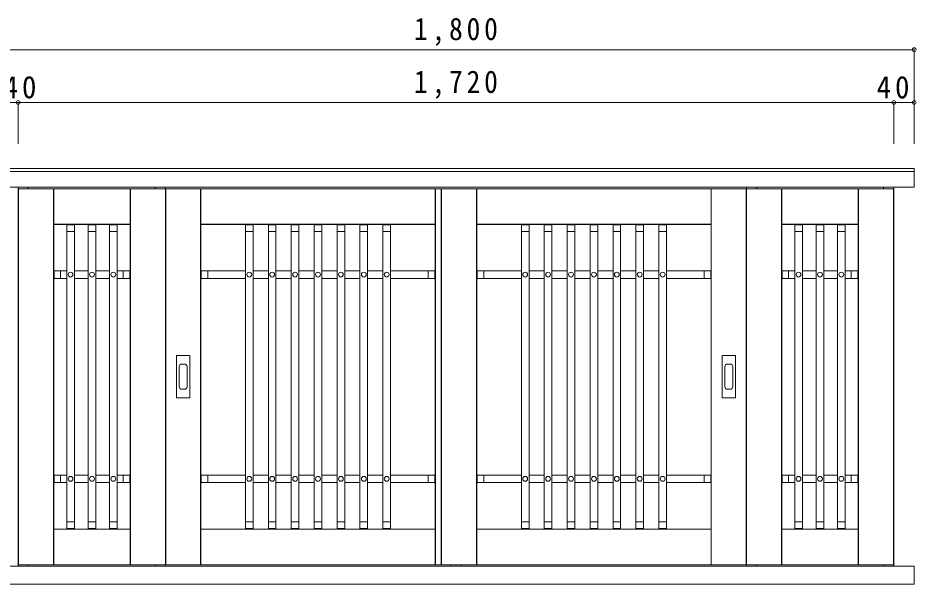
# Model space of a CAD drawing. Units: millimetres at full size, sheet at 1:15; details may follow other scales. Extents: x -2920 to 2930, y -2153 to 2088.
# Drawn here: x -1964 to -200, y -138 to 973 of the extents above; entities that cross this region are included whole.
import ezdxf

# ---------------------------------------------------------------- set-up
doc = ezdxf.new("R2010")
doc.units = ezdxf.units.MM
doc.header["$LTSCALE"] = 15
doc.header["$PDMODE"] = 32
doc.header["$PDSIZE"] = 7.5
doc.layers.add('2-2', color=7, linetype='Continuous', lineweight=18)
doc.styles.add('ＭＳ ゴシック', font='')
doc.styles.get('ＭＳ ゴシック').set_extended_font_data('MS Gothic')

msp = doc.modelspace()

# ---------------------------------------------------------------- linework, layer by layer
at = {"layer": '2-2', "color": 4}
for p, q in [((-2003.61, 910.98), (-203.61, 910.98)), ((-2003.61, 807.31), (-1963.61, 807.31)), ((-1963.61, 807.31), (-243.61, 807.31)), ((-243.61, 807.31), (-203.61, 807.31))]:
    msp.add_line(p, q, dxfattribs=at)
at = {"layer": '2-2'}
for p, q in [((-203.61, 910.98), (-203.61, 807.31)), ((-1963.61, 807.31), (-1963.61, 726.16)), ((-243.61, 807.31), (-243.61, 726.16)), ((-203.61, 807.31), (-203.61, 726.16)), ((-2003.61, 678.02), (-203.61, 678.02)), ((-2003.61, 672.02), (-203.61, 672.02)), ((-2003.11, 678.02), (-203.61, 678.02)), ((-203.61, 641.02), (-203.61, 678.02)), ((-203.61, 641.02), (-2003.61, 641.02)), ((-1963.61, 638.02), (-1963.61, -99.98)), ((-1963.11, 638.02), (-1963.11, -99.98)), ((-1963.11, -99.98), (-1963.11, 638.02)), ((-1943.61, 638.02), (-1943.61, 641.02)), ((-1894.11, -99.98), (-1894.11, 638.02)), ((-1893.61, 638.02), (-1894.11, 638.02)), ((-1894.11, -99.98), (-1894.11, 638.02)), ((-1893.61, -99.98), (-1893.61, 638.02)), ((-1743.11, 638.02), (-1743.61, 638.02)), ((-1743.61, -99.98), (-1743.61, 638.02)), ((-1694.61, 638.02), (-1694.61, 641.02)), ((-1674.61, 638.02), (-1674.61, 641.02)), ((-1674.11, -99.98), (-1674.11, 638.02)), ((-1674.11, -99.98), (-1674.11, 638.02)), ((-1132.61, 638.02), (-1673.61, 638.02)), ((-1673.61, 638.02), (-1673.61, -99.98)), ((-1604.61, -99.98), (-1604.61, 638.02)), ((-1144.61, -99.98), (-1144.61, 638.02)), ((-1144.11, -99.98), (-1144.11, 638.02)), ((-1144.11, -99.98), (-1144.11, 638.02)), ((-533.11, 638.02), (-1132.61, 638.02)), ((-1132.61, -99.98), (-1132.61, 638.02)), ((-1132.11, 638.02), (-1132.11, -99.98)), ((-1132.11, -99.98), (-1132.11, 638.02)), ((-1063.11, -99.98), (-1063.11, 638.02)), ((-1063.11, -99.98), (-1063.11, 638.02)), ((-1062.61, -99.98), (-1062.61, 638.02)), ((-602.61, -99.98), (-602.61, 638.02)), ((-243.61, 638.02), (-533.61, 638.02)), ((-533.61, -99.98), (-533.61, 638.02)), ((-533.11, 638.02), (-533.11, -99.98)), ((-533.11, -99.98), (-533.11, 638.02)), ((-532.61, 641.02), (-532.61, 638.02)), ((-512.61, 641.02), (-512.61, 638.02)), ((-464.11, -99.98), (-464.11, 638.02)), ((-463.61, 638.02), (-464.11, 638.02)), ((-464.11, -99.98), (-464.11, 638.02)), ((-463.61, -99.98), (-463.61, 638.02)), ((-313.11, 638.02), (-313.61, 638.02)), ((-313.61, -99.98), (-313.61, 638.02)), ((-263.61, 641.02), (-263.61, 638.02)), ((-244.11, -99.98), (-244.11, 638.02)), ((-244.11, -99.98), (-244.11, 638.02)), ((-243.61, 641.02), (-243.61, 638.02)), ((-243.61, -99.98), (-243.61, 638.52)), ((-1893.61, 568.52), (-1743.61, 568.52)), ((-1743.61, 568.52), (-1893.61, 568.52)), ((-1743.61, 568.02), (-1893.61, 568.02)), ((-1868.11, 554.02), (-1868.11, 567.02)), ((-1868.11, 567.02), (-1853.11, 567.02)), ((-1853.11, 567.02), (-1853.11, 554.02)), ((-1826.11, 554.02), (-1826.11, 567.02)), ((-1826.11, 567.02), (-1811.11, 567.02)), ((-1811.11, 567.02), (-1811.11, 554.02)), ((-1784.11, 554.02), (-1784.11, 567.02)), ((-1784.11, 567.02), (-1769.11, 567.02)), ((-1769.11, 567.02), (-1769.11, 554.02)), ((-1144.61, 568.52), (-1604.61, 568.52)), ((-1144.61, 568.52), (-1604.61, 568.52)), ((-1144.61, 568.02), (-1604.61, 568.02)), ((-1517.11, 567.02), (-1517.11, 554.02)), ((-1502.11, 567.02), (-1517.11, 567.02)), ((-1502.11, 554.02), (-1502.11, 567.02)), ((-1472.11, 567.02), (-1472.11, 554.02)), ((-1457.11, 567.02), (-1472.11, 567.02)), ((-1457.11, 554.02), (-1457.11, 567.02)), ((-1427.11, 567.02), (-1427.11, 554.02)), ((-1412.11, 567.02), (-1427.11, 567.02)), ((-1412.11, 554.02), (-1412.11, 567.02)), ((-1382.11, 567.02), (-1382.11, 554.02)), ((-1367.11, 567.02), (-1382.11, 567.02)), ((-1367.11, 554.02), (-1367.11, 567.02)), ((-1337.11, 567.02), (-1337.11, 554.02)), ((-1322.11, 567.02), (-1337.11, 567.02)), ((-1322.11, 554.02), (-1322.11, 567.02)), ((-1292.11, 567.02), (-1292.11, 554.02)), ((-1277.11, 567.02), (-1292.11, 567.02)), ((-1277.11, 554.02), (-1277.11, 567.02)), ((-1247.11, 567.02), (-1247.11, 554.02)), ((-1232.11, 567.02), (-1247.11, 567.02)), ((-1232.11, 554.02), (-1232.11, 567.02)), ((-1062.61, 568.52), (-602.61, 568.52)), ((-1062.61, 568.52), (-602.61, 568.52)), ((-1062.61, 568.02), (-602.61, 568.02)), ((-975.11, 554.02), (-975.11, 567.02)), ((-975.11, 567.02), (-960.11, 567.02)), ((-960.11, 567.02), (-960.11, 554.02)), ((-930.11, 554.02), (-930.11, 567.02)), ((-930.11, 567.02), (-915.11, 567.02)), ((-915.11, 567.02), (-915.11, 554.02)), ((-885.11, 554.02), (-885.11, 567.02)), ((-885.11, 567.02), (-870.11, 567.02)), ((-870.11, 567.02), (-870.11, 554.02)), ((-840.11, 554.02), (-840.11, 567.02)), ((-840.11, 567.02), (-825.11, 567.02)), ((-825.11, 567.02), (-825.11, 554.02)), ((-795.11, 554.02), (-795.11, 567.02)), ((-795.11, 567.02), (-780.11, 567.02)), ((-780.11, 567.02), (-780.11, 554.02)), ((-750.11, 567.02), (-735.11, 567.02)), ((-750.11, 554.02), (-750.11, 567.02)), ((-735.11, 567.02), (-735.11, 554.02)), ((-705.11, 567.02), (-690.11, 567.02)), ((-705.11, 554.02), (-705.11, 567.02)), ((-690.11, 567.02), (-690.11, 554.02)), ((-463.61, 568.52), (-313.61, 568.52)), ((-313.61, 568.52), (-463.61, 568.52)), ((-313.61, 568.02), (-463.61, 568.02)), ((-438.11, 554.02), (-438.11, 567.02)), ((-438.11, 567.02), (-423.11, 567.02)), ((-423.11, 567.02), (-423.11, 554.02)), ((-396.11, 554.02), (-396.11, 567.02)), ((-396.11, 567.02), (-381.11, 567.02)), ((-381.11, 567.02), (-381.11, 554.02)), ((-354.11, 554.02), (-354.11, 567.02)), ((-354.11, 567.02), (-339.11, 567.02)), ((-339.11, 567.02), (-339.11, 554.02)), ((-1853.11, 554.02), (-1868.11, 554.02)), ((-1868.11, -15.98), (-1868.11, 554.02)), ((-1853.11, -15.98), (-1853.11, 554.02)), ((-1811.11, 554.02), (-1826.11, 554.02)), ((-1826.11, -15.98), (-1826.11, 554.02)), ((-1811.11, -15.98), (-1811.11, 554.02)), ((-1769.11, 554.02), (-1784.11, 554.02)), ((-1784.11, -15.98), (-1784.11, 554.02)), ((-1769.11, -15.98), (-1769.11, 554.02)), ((-1517.11, 554.02), (-1502.11, 554.02)), ((-1517.11, 554.02), (-1517.11, -15.98)), ((-1502.11, 554.02), (-1502.11, -15.98)), ((-1472.11, 554.02), (-1457.11, 554.02)), ((-1472.11, 554.02), (-1472.11, -15.98)), ((-1457.11, 554.02), (-1457.11, -15.98)), ((-1427.11, 554.02), (-1412.11, 554.02)), ((-1427.11, -15.98), (-1427.11, 554.02)), ((-1412.11, -15.98), (-1412.11, 554.02)), ((-1382.11, 554.02), (-1367.11, 554.02)), ((-1382.11, -15.98), (-1382.11, 554.02)), ((-1367.11, -15.98), (-1367.11, 554.02)), ((-1337.11, 554.02), (-1322.11, 554.02)), ((-1337.11, -15.98), (-1337.11, 554.02)), ((-1322.11, -15.98), (-1322.11, 554.02)), ((-1292.11, 554.02), (-1277.11, 554.02)), ((-1292.11, -15.98), (-1292.11, 554.02)), ((-1277.11, -15.98), (-1277.11, 554.02)), ((-1247.11, 554.02), (-1232.11, 554.02)), ((-1247.11, -15.98), (-1247.11, 554.02)), ((-1232.11, -15.98), (-1232.11, 554.02)), ((-960.11, 554.02), (-975.11, 554.02)), ((-975.11, -15.98), (-975.11, 554.02)), ((-960.11, -15.98), (-960.11, 554.02)), ((-915.11, 554.02), (-930.11, 554.02)), ((-930.11, -15.98), (-930.11, 554.02)), ((-915.11, -15.98), (-915.11, 554.02)), ((-870.11, 554.02), (-885.11, 554.02)), ((-885.11, -15.98), (-885.11, 554.02)), ((-870.11, -15.98), (-870.11, 554.02)), ((-825.11, 554.02), (-840.11, 554.02)), ((-840.11, -15.98), (-840.11, 554.02)), ((-825.11, -15.98), (-825.11, 554.02)), ((-780.11, 554.02), (-795.11, 554.02)), ((-795.11, -15.98), (-795.11, 554.02)), ((-780.11, -15.98), (-780.11, 554.02)), ((-735.11, 554.02), (-750.11, 554.02)), ((-750.11, 554.02), (-750.11, -15.98)), ((-735.11, 554.02), (-735.11, -15.98)), ((-690.11, 554.02), (-705.11, 554.02)), ((-705.11, 554.02), (-705.11, -15.98)), ((-690.11, 554.02), (-690.11, -15.98)), ((-423.11, 554.02), (-438.11, 554.02)), ((-438.11, -15.98), (-438.11, 554.02)), ((-423.11, -15.98), (-423.11, 554.02)), ((-381.11, 554.02), (-396.11, 554.02)), ((-396.11, -15.98), (-396.11, 554.02)), ((-381.11, -15.98), (-381.11, 554.02)), ((-339.11, 554.02), (-354.11, 554.02)), ((-354.11, -15.98), (-354.11, 554.02)), ((-339.11, -15.98), (-339.11, 554.02)), ((-1893.11, 477.02), (-1880.11, 477.02)), ((-1893.11, 462.02), (-1893.11, 477.02)), ((-1880.11, 477.02), (-1880.11, 462.02)), ((-1880.11, 477.02), (-1868.11, 477.02)), ((-1853.11, 477.02), (-1826.11, 477.02)), ((-1811.11, 477.02), (-1784.11, 477.02)), ((-1769.11, 477.02), (-1757.11, 477.02)), ((-1757.11, 477.02), (-1744.11, 477.02)), ((-1757.11, 462.02), (-1757.11, 477.02)), ((-1744.11, 477.02), (-1744.11, 462.02)), ((-1591.11, 477.02), (-1604.11, 477.02)), ((-1604.11, 477.02), (-1604.11, 462.02)), ((-1591.11, 462.02), (-1591.11, 477.02)), ((-1517.11, 477.02), (-1591.11, 477.02)), ((-1472.11, 477.02), (-1502.11, 477.02)), ((-1427.11, 477.02), (-1457.11, 477.02)), ((-1382.11, 477.02), (-1412.11, 477.02)), ((-1337.11, 477.02), (-1367.11, 477.02)), ((-1292.11, 477.02), (-1322.11, 477.02)), ((-1247.11, 477.02), (-1277.11, 477.02)), ((-1158.11, 477.02), (-1232.11, 477.02)), ((-1145.11, 477.02), (-1158.11, 477.02)), ((-1158.11, 477.02), (-1158.11, 462.02)), ((-1145.11, 462.02), (-1145.11, 477.02)), ((-1062.11, 477.02), (-1049.11, 477.02)), ((-1062.11, 462.02), (-1062.11, 477.02)), ((-1049.11, 477.02), (-1049.11, 462.02)), ((-1049.11, 477.02), (-975.11, 477.02)), ((-960.11, 477.02), (-930.11, 477.02)), ((-915.11, 477.02), (-885.11, 477.02)), ((-870.11, 477.02), (-840.11, 477.02)), ((-825.11, 477.02), (-795.11, 477.02)), ((-780.11, 477.02), (-750.11, 477.02)), ((-735.11, 477.02), (-705.11, 477.02)), ((-690.11, 477.02), (-616.11, 477.02)), ((-616.11, 477.02), (-603.11, 477.02)), ((-616.11, 462.02), (-616.11, 477.02)), ((-603.11, 477.02), (-603.11, 462.02)), ((-463.11, 477.02), (-450.11, 477.02)), ((-463.11, 462.02), (-463.11, 477.02)), ((-450.11, 477.02), (-450.11, 462.02)), ((-450.11, 477.02), (-438.11, 477.02)), ((-423.11, 477.02), (-396.11, 477.02)), ((-381.11, 477.02), (-354.11, 477.02)), ((-339.11, 477.02), (-327.11, 477.02)), ((-327.11, 477.02), (-314.11, 477.02)), ((-327.11, 462.02), (-327.11, 477.02)), ((-314.11, 477.02), (-314.11, 462.02)), ((-1880.11, 462.02), (-1893.11, 462.02)), ((-1880.11, 462.02), (-1868.11, 462.02)), ((-1853.11, 462.02), (-1826.11, 462.02)), ((-1811.11, 462.02), (-1784.11, 462.02)), ((-1769.11, 462.02), (-1757.11, 462.02)), ((-1744.11, 462.02), (-1757.11, 462.02)), ((-1604.11, 462.02), (-1591.11, 462.02)), ((-1517.11, 462.02), (-1591.11, 462.02)), ((-1472.11, 462.02), (-1502.11, 462.02)), ((-1427.11, 462.02), (-1457.11, 462.02)), ((-1382.11, 462.02), (-1412.11, 462.02)), ((-1337.11, 462.02), (-1367.11, 462.02)), ((-1292.11, 462.02), (-1322.11, 462.02)), ((-1247.11, 462.02), (-1277.11, 462.02)), ((-1158.11, 462.02), (-1232.11, 462.02)), ((-1158.11, 462.02), (-1145.11, 462.02)), ((-1049.11, 462.02), (-1062.11, 462.02)), ((-1049.11, 462.02), (-975.11, 462.02)), ((-960.11, 462.02), (-930.11, 462.02)), ((-915.11, 462.02), (-885.11, 462.02)), ((-870.11, 462.02), (-840.11, 462.02)), ((-825.11, 462.02), (-795.11, 462.02)), ((-780.11, 462.02), (-750.11, 462.02)), ((-735.11, 462.02), (-705.11, 462.02)), ((-690.11, 462.02), (-616.11, 462.02)), ((-603.11, 462.02), (-616.11, 462.02)), ((-450.11, 462.02), (-463.11, 462.02)), ((-450.11, 462.02), (-438.11, 462.02)), ((-423.11, 462.02), (-396.11, 462.02)), ((-381.11, 462.02), (-354.11, 462.02)), ((-339.11, 462.02), (-327.11, 462.02)), ((-314.11, 462.02), (-327.11, 462.02)), ((-1652.86, 310.52), (-1652.86, 227.52)), ((-1626.36, 310.52), (-1652.86, 310.52)), ((-1626.36, 227.52), (-1626.36, 310.52)), ((-580.86, 310.52), (-554.36, 310.52)), ((-580.86, 227.52), (-580.86, 310.52)), ((-554.36, 310.52), (-554.36, 227.52)), ((-1647.36, 288.77), (-1647.36, 249.27)), ((-1636.86, 293.77), (-1642.36, 293.77)), ((-1631.86, 249.27), (-1631.86, 288.77)), ((-575.36, 249.27), (-575.36, 288.77)), ((-570.36, 293.77), (-564.86, 293.77)), ((-559.86, 288.77), (-559.86, 249.27)), ((-1642.36, 244.27), (-1636.86, 244.27)), ((-564.86, 244.27), (-570.36, 244.27)), ((-1652.86, 227.52), (-1626.36, 227.52)), ((-554.36, 227.52), (-580.86, 227.52)), ((-1893.11, 76.02), (-1880.11, 76.02)), ((-1893.11, 61.02), (-1893.11, 76.02)), ((-1880.11, 76.02), (-1880.11, 61.02)), ((-1868.11, 76.02), (-1880.11, 76.02)), ((-1826.11, 76.02), (-1853.11, 76.02)), ((-1784.11, 76.02), (-1811.11, 76.02)), ((-1757.11, 76.02), (-1769.11, 76.02)), ((-1757.11, 76.02), (-1744.11, 76.02)), ((-1757.11, 61.02), (-1757.11, 76.02)), ((-1744.11, 76.02), (-1744.11, 61.02)), ((-1604.11, 76.02), (-1604.11, 61.02)), ((-1591.11, 76.02), (-1604.11, 76.02)), ((-1591.11, 61.02), (-1591.11, 76.02)), ((-1591.11, 76.02), (-1517.11, 76.02)), ((-1502.11, 76.02), (-1472.11, 76.02)), ((-1457.11, 76.02), (-1427.11, 76.02)), ((-1412.11, 76.02), (-1382.11, 76.02)), ((-1367.11, 76.02), (-1337.11, 76.02)), ((-1322.11, 76.02), (-1292.11, 76.02)), ((-1277.11, 76.02), (-1247.11, 76.02)), ((-1232.11, 76.02), (-1158.11, 76.02)), ((-1158.11, 76.02), (-1158.11, 61.02)), ((-1145.11, 76.02), (-1158.11, 76.02)), ((-1145.11, 61.02), (-1145.11, 76.02)), ((-1062.11, 76.02), (-1049.11, 76.02)), ((-1062.11, 61.02), (-1062.11, 76.02)), ((-1049.11, 76.02), (-1049.11, 61.02)), ((-975.11, 76.02), (-1049.11, 76.02)), ((-930.11, 76.02), (-960.11, 76.02)), ((-885.11, 76.02), (-915.11, 76.02)), ((-840.11, 76.02), (-870.11, 76.02)), ((-795.11, 76.02), (-825.11, 76.02)), ((-750.11, 76.02), (-780.11, 76.02)), ((-705.11, 76.02), (-735.11, 76.02)), ((-616.11, 76.02), (-690.11, 76.02)), ((-616.11, 76.02), (-603.11, 76.02)), ((-616.11, 61.02), (-616.11, 76.02)), ((-603.11, 76.02), (-603.11, 61.02)), ((-463.11, 76.02), (-450.11, 76.02)), ((-463.11, 61.02), (-463.11, 76.02)), ((-450.11, 76.02), (-450.11, 61.02)), ((-438.11, 76.02), (-450.11, 76.02)), ((-396.11, 76.02), (-423.11, 76.02)), ((-354.11, 76.02), (-381.11, 76.02)), ((-327.11, 76.02), (-339.11, 76.02)), ((-327.11, 76.02), (-314.11, 76.02)), ((-327.11, 61.02), (-327.11, 76.02)), ((-314.11, 76.02), (-314.11, 61.02)), ((-1880.11, 61.02), (-1893.11, 61.02)), ((-1868.11, 61.02), (-1880.11, 61.02)), ((-1826.11, 61.02), (-1853.11, 61.02)), ((-1784.11, 61.02), (-1811.11, 61.02)), ((-1757.11, 61.02), (-1769.11, 61.02)), ((-1744.11, 61.02), (-1757.11, 61.02)), ((-1604.11, 61.02), (-1591.11, 61.02)), ((-1591.11, 61.02), (-1517.11, 61.02)), ((-1502.11, 61.02), (-1472.11, 61.02)), ((-1457.11, 61.02), (-1427.11, 61.02)), ((-1412.11, 61.02), (-1382.11, 61.02)), ((-1367.11, 61.02), (-1337.11, 61.02)), ((-1322.11, 61.02), (-1292.11, 61.02)), ((-1277.11, 61.02), (-1247.11, 61.02)), ((-1232.11, 61.02), (-1158.11, 61.02)), ((-1158.11, 61.02), (-1145.11, 61.02)), ((-1049.11, 61.02), (-1062.11, 61.02)), ((-975.11, 61.02), (-1049.11, 61.02)), ((-930.11, 61.02), (-960.11, 61.02)), ((-885.11, 61.02), (-915.11, 61.02)), ((-840.11, 61.02), (-870.11, 61.02)), ((-795.11, 61.02), (-825.11, 61.02)), ((-750.11, 61.02), (-780.11, 61.02)), ((-705.11, 61.02), (-735.11, 61.02)), ((-616.11, 61.02), (-690.11, 61.02)), ((-603.11, 61.02), (-616.11, 61.02)), ((-450.11, 61.02), (-463.11, 61.02)), ((-438.11, 61.02), (-450.11, 61.02)), ((-396.11, 61.02), (-423.11, 61.02)), ((-354.11, 61.02), (-381.11, 61.02)), ((-327.11, 61.02), (-339.11, 61.02)), ((-314.11, 61.02), (-327.11, 61.02)), ((-1868.11, -28.98), (-1868.11, -15.98)), ((-1868.11, -15.98), (-1853.11, -15.98)), ((-1853.11, -15.98), (-1853.11, -28.98)), ((-1826.11, -28.98), (-1826.11, -15.98)), ((-1826.11, -15.98), (-1811.11, -15.98)), ((-1811.11, -15.98), (-1811.11, -28.98)), ((-1784.11, -28.98), (-1784.11, -15.98)), ((-1784.11, -15.98), (-1769.11, -15.98)), ((-1769.11, -15.98), (-1769.11, -28.98)), ((-1517.11, -15.98), (-1517.11, -28.98)), ((-1502.11, -15.98), (-1517.11, -15.98)), ((-1502.11, -28.98), (-1502.11, -15.98)), ((-1472.11, -15.98), (-1472.11, -28.98)), ((-1457.11, -15.98), (-1472.11, -15.98)), ((-1457.11, -28.98), (-1457.11, -15.98)), ((-1427.11, -15.98), (-1427.11, -28.98)), ((-1412.11, -15.98), (-1427.11, -15.98)), ((-1412.11, -28.98), (-1412.11, -15.98)), ((-1382.11, -15.98), (-1382.11, -28.98)), ((-1367.11, -15.98), (-1382.11, -15.98)), ((-1367.11, -28.98), (-1367.11, -15.98)), ((-1337.11, -15.98), (-1337.11, -28.98)), ((-1322.11, -15.98), (-1337.11, -15.98)), ((-1322.11, -28.98), (-1322.11, -15.98)), ((-1292.11, -15.98), (-1292.11, -28.98)), ((-1277.11, -15.98), (-1292.11, -15.98)), ((-1277.11, -28.98), (-1277.11, -15.98)), ((-1247.11, -15.98), (-1247.11, -28.98)), ((-1232.11, -15.98), (-1247.11, -15.98)), ((-1232.11, -28.98), (-1232.11, -15.98)), ((-975.11, -28.98), (-975.11, -15.98)), ((-975.11, -15.98), (-960.11, -15.98)), ((-960.11, -15.98), (-960.11, -28.98)), ((-930.11, -28.98), (-930.11, -15.98)), ((-930.11, -15.98), (-915.11, -15.98)), ((-915.11, -15.98), (-915.11, -28.98)), ((-885.11, -28.98), (-885.11, -15.98)), ((-885.11, -15.98), (-870.11, -15.98)), ((-870.11, -15.98), (-870.11, -28.98)), ((-840.11, -28.98), (-840.11, -15.98)), ((-840.11, -15.98), (-825.11, -15.98)), ((-825.11, -15.98), (-825.11, -28.98)), ((-795.11, -28.98), (-795.11, -15.98)), ((-795.11, -15.98), (-780.11, -15.98)), ((-780.11, -15.98), (-780.11, -28.98)), ((-750.11, -15.98), (-735.11, -15.98)), ((-750.11, -28.98), (-750.11, -15.98)), ((-735.11, -15.98), (-735.11, -28.98)), ((-705.11, -15.98), (-690.11, -15.98)), ((-705.11, -28.98), (-705.11, -15.98)), ((-690.11, -15.98), (-690.11, -28.98)), ((-438.11, -28.98), (-438.11, -15.98)), ((-438.11, -15.98), (-423.11, -15.98)), ((-423.11, -15.98), (-423.11, -28.98)), ((-396.11, -28.98), (-396.11, -15.98)), ((-396.11, -15.98), (-381.11, -15.98)), ((-381.11, -15.98), (-381.11, -28.98)), ((-354.11, -28.98), (-354.11, -15.98)), ((-354.11, -15.98), (-339.11, -15.98)), ((-339.11, -15.98), (-339.11, -28.98)), ((-1893.61, -29.98), (-1743.61, -29.98)), ((-1743.61, -30.48), (-1893.61, -30.48)), ((-1893.61, -30.48), (-1743.61, -30.48)), ((-1853.11, -28.98), (-1868.11, -28.98)), ((-1811.11, -28.98), (-1826.11, -28.98)), ((-1769.11, -28.98), (-1784.11, -28.98)), ((-1604.61, -29.98), (-1144.61, -29.98)), ((-1604.61, -30.48), (-1144.61, -30.48)), ((-1604.61, -30.48), (-1144.61, -30.48)), ((-1517.11, -28.98), (-1502.11, -28.98)), ((-1472.11, -28.98), (-1457.11, -28.98)), ((-1427.11, -28.98), (-1412.11, -28.98)), ((-1382.11, -28.98), (-1367.11, -28.98)), ((-1337.11, -28.98), (-1322.11, -28.98)), ((-1292.11, -28.98), (-1277.11, -28.98)), ((-1247.11, -28.98), (-1232.11, -28.98)), ((-602.61, -29.98), (-1062.61, -29.98)), ((-602.61, -30.48), (-1062.61, -30.48)), ((-602.61, -30.48), (-1062.61, -30.48)), ((-960.11, -28.98), (-975.11, -28.98)), ((-915.11, -28.98), (-930.11, -28.98)), ((-870.11, -28.98), (-885.11, -28.98)), ((-825.11, -28.98), (-840.11, -28.98)), ((-780.11, -28.98), (-795.11, -28.98)), ((-735.11, -28.98), (-750.11, -28.98)), ((-690.11, -28.98), (-705.11, -28.98)), ((-463.61, -29.98), (-313.61, -29.98)), ((-313.61, -30.48), (-463.61, -30.48)), ((-463.61, -30.48), (-313.61, -30.48)), ((-423.11, -28.98), (-438.11, -28.98)), ((-381.11, -28.98), (-396.11, -28.98)), ((-339.11, -28.98), (-354.11, -28.98)), ((-203.61, -102.98), (-2003.61, -102.98)), ((-1963.61, -99.98), (-1963.11, -99.98)), ((-1963.61, -102.98), (-1963.61, -99.98)), ((-1963.11, -99.98), (-1674.11, -99.98)), ((-1943.61, -102.98), (-1943.61, -99.98)), ((-1893.61, -99.98), (-1894.11, -99.98)), ((-1743.11, -99.98), (-1743.61, -99.98)), ((-1694.61, -102.98), (-1694.61, -99.98)), ((-1674.61, -102.98), (-1674.61, -99.98)), ((-1674.11, -99.98), (-1673.61, -99.98)), ((-1673.61, -99.98), (-1132.61, -99.98)), ((-1132.11, -99.98), (-1132.61, -99.98)), ((-1132.11, -99.98), (-533.61, -99.98)), ((-1113.61, -102.98), (-1113.61, -99.98)), ((-1093.61, -102.98), (-1093.61, -99.98)), ((-533.11, -99.98), (-533.61, -99.98)), ((-533.61, -99.98), (-243.61, -99.98)), ((-532.61, -99.98), (-532.61, -102.98)), ((-512.61, -99.98), (-512.61, -102.98)), ((-463.61, -99.98), (-464.11, -99.98)), ((-313.11, -99.98), (-313.61, -99.98)), ((-263.61, -99.98), (-263.61, -102.98)), ((-243.61, -99.98), (-243.61, -102.98)), ((-203.61, -137.98), (-203.61, -102.98)), ((-203.61, -137.98), (-2003.61, -137.98))]:
    msp.add_line(p, q, dxfattribs=at)
for points in [[(-1673.61, 638.02), (-1963.61, 638.02), (-1963.61, 641.02)], [(-1743.11, 638.02), (-1743.11, -99.98), (-1743.11, 638.02)], [(-1605.11, 638.02), (-1605.11, -99.98), (-1605.11, 638.02)], [(-602.11, 638.02), (-602.11, -99.98), (-602.11, 638.02)], [(-313.11, 638.02), (-313.11, -99.98), (-313.11, 638.02)]]:
    msp.add_lwpolyline(points, dxfattribs=at)
for centre in [(-1860.61, 469.52), (-1818.61, 469.52), (-1776.61, 469.52), (-1509.61, 469.52), (-1464.61, 469.52), (-1419.61, 469.52), (-1374.61, 469.52), (-1329.61, 469.52), (-1284.61, 469.52), (-1239.61, 469.52), (-967.61, 469.52), (-922.61, 469.52), (-877.61, 469.52), (-832.61, 469.52), (-787.61, 469.52), (-742.61, 469.52), (-697.61, 469.52), (-430.61, 469.52), (-388.61, 469.52), (-346.61, 469.52), (-1860.61, 68.52), (-1818.61, 68.52), (-1776.61, 68.52), (-1509.61, 68.52), (-1464.61, 68.52), (-1419.61, 68.52), (-1374.61, 68.52), (-1329.61, 68.52), (-1284.61, 68.52), (-1239.61, 68.52), (-967.61, 68.52), (-922.61, 68.52), (-877.61, 68.52), (-832.61, 68.52), (-787.61, 68.52), (-742.61, 68.52), (-697.61, 68.52), (-430.61, 68.52), (-388.61, 68.52), (-346.61, 68.52)]:
    msp.add_circle(centre, 4.75, dxfattribs=at)
for centre, start, end in [((-1642.36, 288.77), 90, 180), ((-1636.86, 288.77), 0, 90), ((-570.36, 288.77), 90, 180), ((-564.86, 288.77), 0, 90), ((-1642.36, 249.27), 180, 270), ((-1636.86, 249.27), 270, 0), ((-570.36, 249.27), 180, 270), ((-564.86, 249.27), 270, 0)]:
    msp.add_arc(centre, 5, start, end, dxfattribs=at)
at = {"layer": '2-2', "color": 4}
for p in [(-203.61, 910.98), (-1963.61, 807.31), (-243.61, 807.31), (-203.61, 807.31)]:
    msp.add_point(p, dxfattribs=at)

# ---------------------------------------------------------------- texts
at = {"layer": '2-2', "char_height": 43.99, "attachment_point": 7, "style": 'ＭＳ ゴシック'}
for s, insert in [('\\T1.28;\\W0.9;1,800', (-1186.11, 918.48)), ('\\T1.28;\\W0.9;1,720', (-1186.11, 814.81)), ('\\T1.27;\\W0.95;40', (-1992.23, 814.81)), ('\\T1.27;\\W0.95;40', (-277.26, 814.81))]:
    msp.add_mtext(s, dxfattribs=dict(at, insert=insert))

doc.saveas('drawing.dxf')
